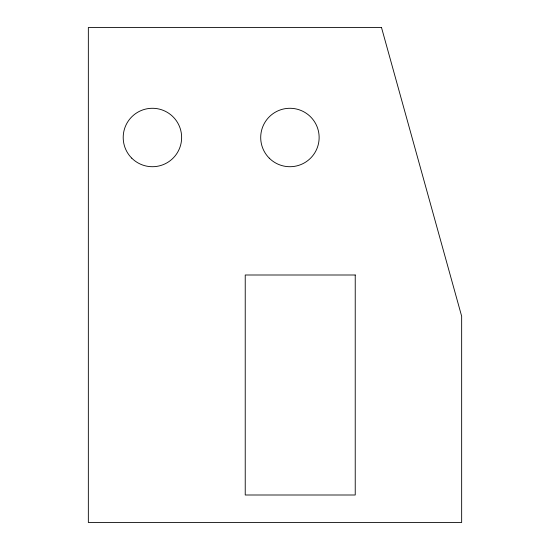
<?xml version="1.0" encoding="UTF-8"?>
<svg xmlns="http://www.w3.org/2000/svg" width="550" height="550" viewBox="0 0 550 550"><rect width="100%" height="100%" fill="white"/><g stroke="black" fill="none" stroke-linecap="round" stroke-linejoin="round"><path stroke-width="0.82" d="M381.494 27.5L88.344 27.5L88.344 522.5L461.656 522.5L461.656 316.25L381.494 27.5M355.231 275L245.231 275L245.231 495L355.231 495L355.231 275M269.259 158.159A29.219 29.219 0 0 0 318.141 145.062A29.219 29.219 0 0 0 282.356 109.278A29.219 29.219 0 0 0 269.259 158.159M131.759 158.159A29.219 29.219 0 0 0 180.641 145.062A29.219 29.219 0 0 0 144.856 109.278A29.219 29.219 0 0 0 131.759 158.159"/></g></svg>
